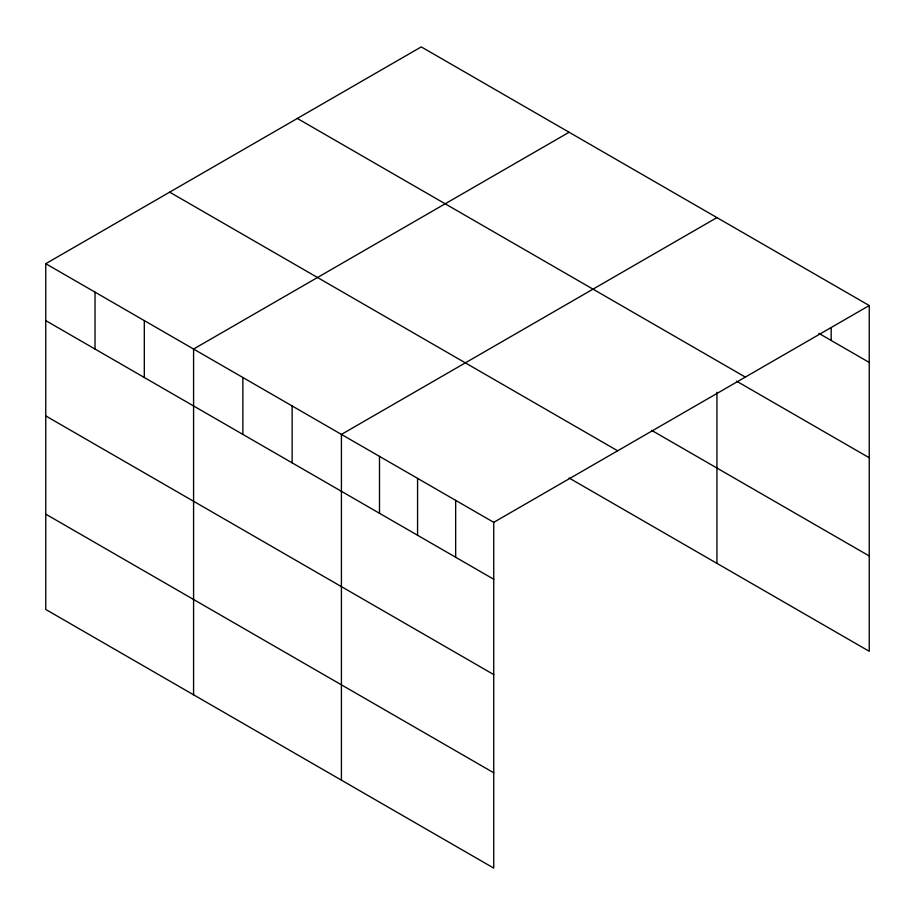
<?xml version="1.0" encoding="UTF-8"?>
<svg xmlns="http://www.w3.org/2000/svg" width="915" height="915" viewBox="0 0 915 915"><rect width="100%" height="100%" fill="white"/><g stroke="black" fill="none" stroke-linecap="round" stroke-linejoin="round"><path stroke-width="1.37" d="M45.75 263.703L493.734 522.339L493.734 868.106L45.75 609.459L45.75 263.703L421.266 46.894L869.25 305.541L869.25 651.297L569.096 478.007M569.096 132.252L193.58 349.05L193.58 694.817M716.937 217.598L341.421 434.408L341.421 780.163M493.734 522.339L869.25 305.541M818.891 333.369L869.25 362.443M297.341 118.447L745.325 377.083M736.586 381.178L869.25 457.763M651.64 430.347L869.25 555.977M169.675 192.15L617.659 450.798M45.75 320.605L493.734 579.241M45.75 415.925L493.734 674.572M45.75 514.139L493.734 772.775M831.175 327.65L831.175 340.46M716.937 392.272L716.937 563.365M455.659 500.356L455.659 557.258M417.572 478.373L417.572 535.275M379.496 456.391L379.496 513.292M292.137 405.951L292.137 462.853M242.864 377.506L242.864 434.408M144.307 320.605L144.307 377.506M95.023 292.148L95.023 349.05"/></g></svg>
